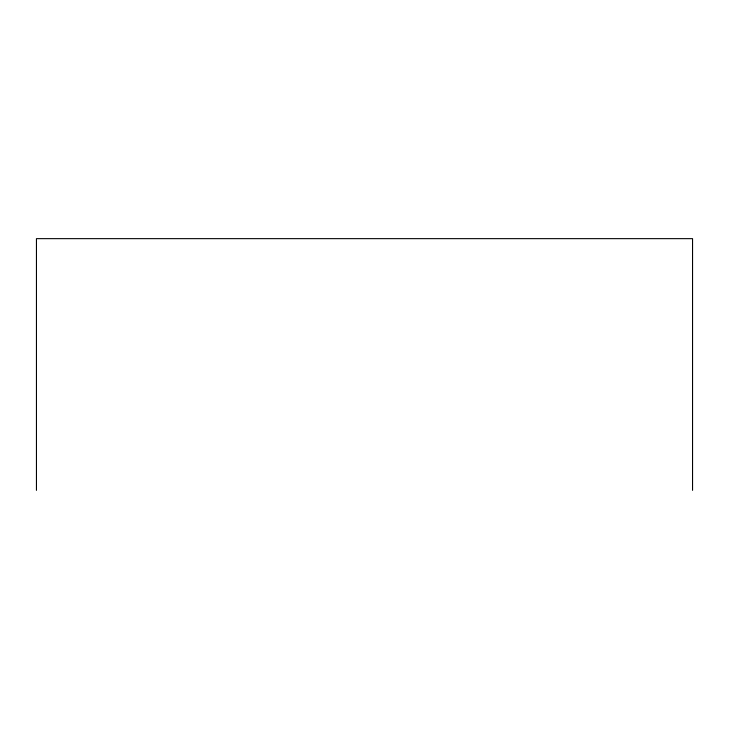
<?xml version="1.0" encoding="UTF-8"?>
<svg xmlns="http://www.w3.org/2000/svg" width="729" height="729" viewBox="0 0 729 729"><rect width="100%" height="100%" fill="white"/><g stroke="black" fill="none" stroke-linecap="round" stroke-linejoin="round"><path stroke-width="1.09" d="M692.55 490.353L692.55 238.647L36.45 238.647L36.45 490.353"/></g></svg>
